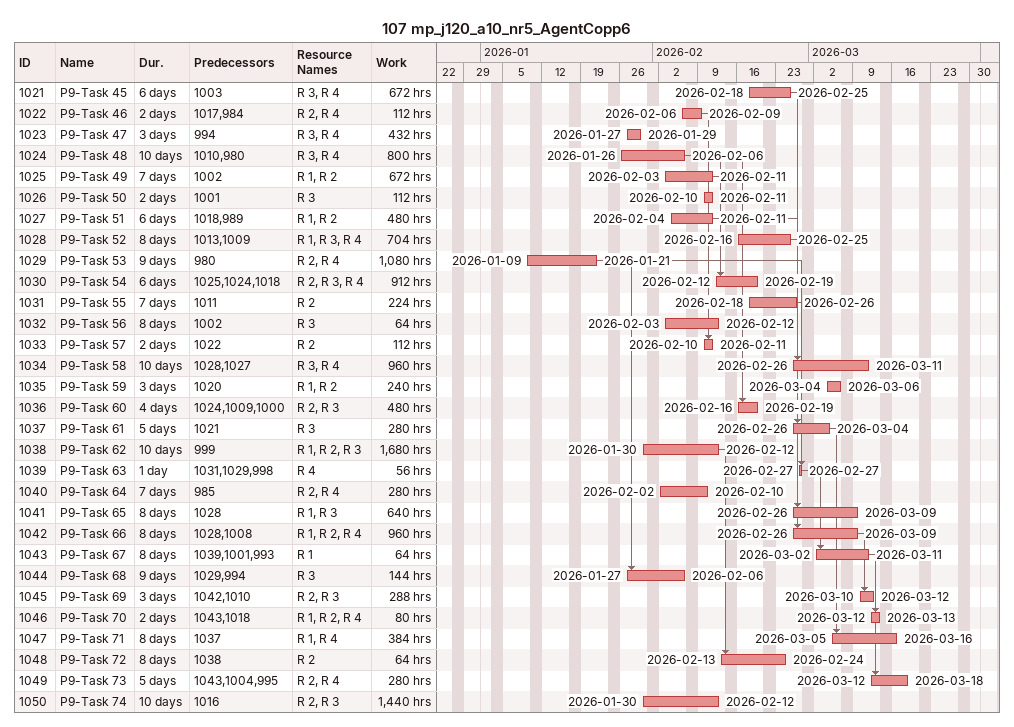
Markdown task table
107 mp_j120_a10_nr5_AgentCopp6

| ID | Task | Duration | Start | Finish | Predecessors | Resources | Work (h) |
|---|---|---|---|---|---|---|---|
| 1021 | P9-Task 45 | 6d | 2026-02-18 | 2026-02-25 | 1003 | R 3, R 4 | 672 |
| 1022 | P9-Task 46 | 2d | 2026-02-06 | 2026-02-09 | 1017, 984 | R 2, R 4 | 112 |
| 1023 | P9-Task 47 | 3d | 2026-01-27 | 2026-01-29 | 994 | R 3, R 4 | 432 |
| 1024 | P9-Task 48 | 10d | 2026-01-26 | 2026-02-06 | 1010, 980 | R 3, R 4 | 800 |
| 1025 | P9-Task 49 | 7d | 2026-02-03 | 2026-02-11 | 1002 | R 1, R 2 | 672 |
| 1026 | P9-Task 50 | 2d | 2026-02-10 | 2026-02-11 | 1001 | R 3 | 112 |
| 1027 | P9-Task 51 | 6d | 2026-02-04 | 2026-02-11 | 1018, 989 | R 1, R 2 | 480 |
| 1028 | P9-Task 52 | 8d | 2026-02-16 | 2026-02-25 | 1013, 1009 | R 1, R 3, R 4 | 704 |
| 1029 | P9-Task 53 | 9d | 2026-01-09 | 2026-01-21 | 980 | R 2, R 4 | 1080 |
| 1030 | P9-Task 54 | 6d | 2026-02-12 | 2026-02-19 | 1025, 1024, 1018 | R 2, R 3, R 4 | 912 |
| 1031 | P9-Task 55 | 7d | 2026-02-18 | 2026-02-26 | 1011 | R 2 | 224 |
| 1032 | P9-Task 56 | 8d | 2026-02-03 | 2026-02-12 | 1002 | R 3 | 64 |
| 1033 | P9-Task 57 | 2d | 2026-02-10 | 2026-02-11 | 1022 | R 2 | 112 |
| 1034 | P9-Task 58 | 10d | 2026-02-26 | 2026-03-11 | 1028, 1027 | R 3, R 4 | 960 |
| 1035 | P9-Task 59 | 3d | 2026-03-04 | 2026-03-06 | 1020 | R 1, R 2 | 240 |
| 1036 | P9-Task 60 | 4d | 2026-02-16 | 2026-02-19 | 1024, 1009, 1000 | R 2, R 3 | 480 |
| 1037 | P9-Task 61 | 5d | 2026-02-26 | 2026-03-04 | 1021 | R 3 | 280 |
| 1038 | P9-Task 62 | 10d | 2026-01-30 | 2026-02-12 | 999 | R 1, R 2, R 3 | 1680 |
| 1039 | P9-Task 63 | 1d | 2026-02-27 | 2026-02-27 | 1031, 1029, 998 | R 4 | 56 |
| 1040 | P9-Task 64 | 7d | 2026-02-02 | 2026-02-10 | 985 | R 2, R 4 | 280 |
| 1041 | P9-Task 65 | 8d | 2026-02-26 | 2026-03-09 | 1028 | R 1, R 3 | 640 |
| 1042 | P9-Task 66 | 8d | 2026-02-26 | 2026-03-09 | 1028, 1008 | R 1, R 2, R 4 | 960 |
| 1043 | P9-Task 67 | 8d | 2026-03-02 | 2026-03-11 | 1039, 1001, 993 | R 1 | 64 |
| 1044 | P9-Task 68 | 9d | 2026-01-27 | 2026-02-06 | 1029, 994 | R 3 | 144 |
| 1045 | P9-Task 69 | 3d | 2026-03-10 | 2026-03-12 | 1042, 1010 | R 2, R 3 | 288 |
| 1046 | P9-Task 70 | 2d | 2026-03-12 | 2026-03-13 | 1043, 1018 | R 1, R 2, R 4 | 80 |
| 1047 | P9-Task 71 | 8d | 2026-03-05 | 2026-03-16 | 1037 | R 1, R 4 | 384 |
| 1048 | P9-Task 72 | 8d | 2026-02-13 | 2026-02-24 | 1038 | R 2 | 64 |
| 1049 | P9-Task 73 | 5d | 2026-03-12 | 2026-03-18 | 1043, 1004, 995 | R 2, R 4 | 280 |
| 1050 | P9-Task 74 | 10d | 2026-01-30 | 2026-02-12 | 1016 | R 2, R 3 | 1440 |
